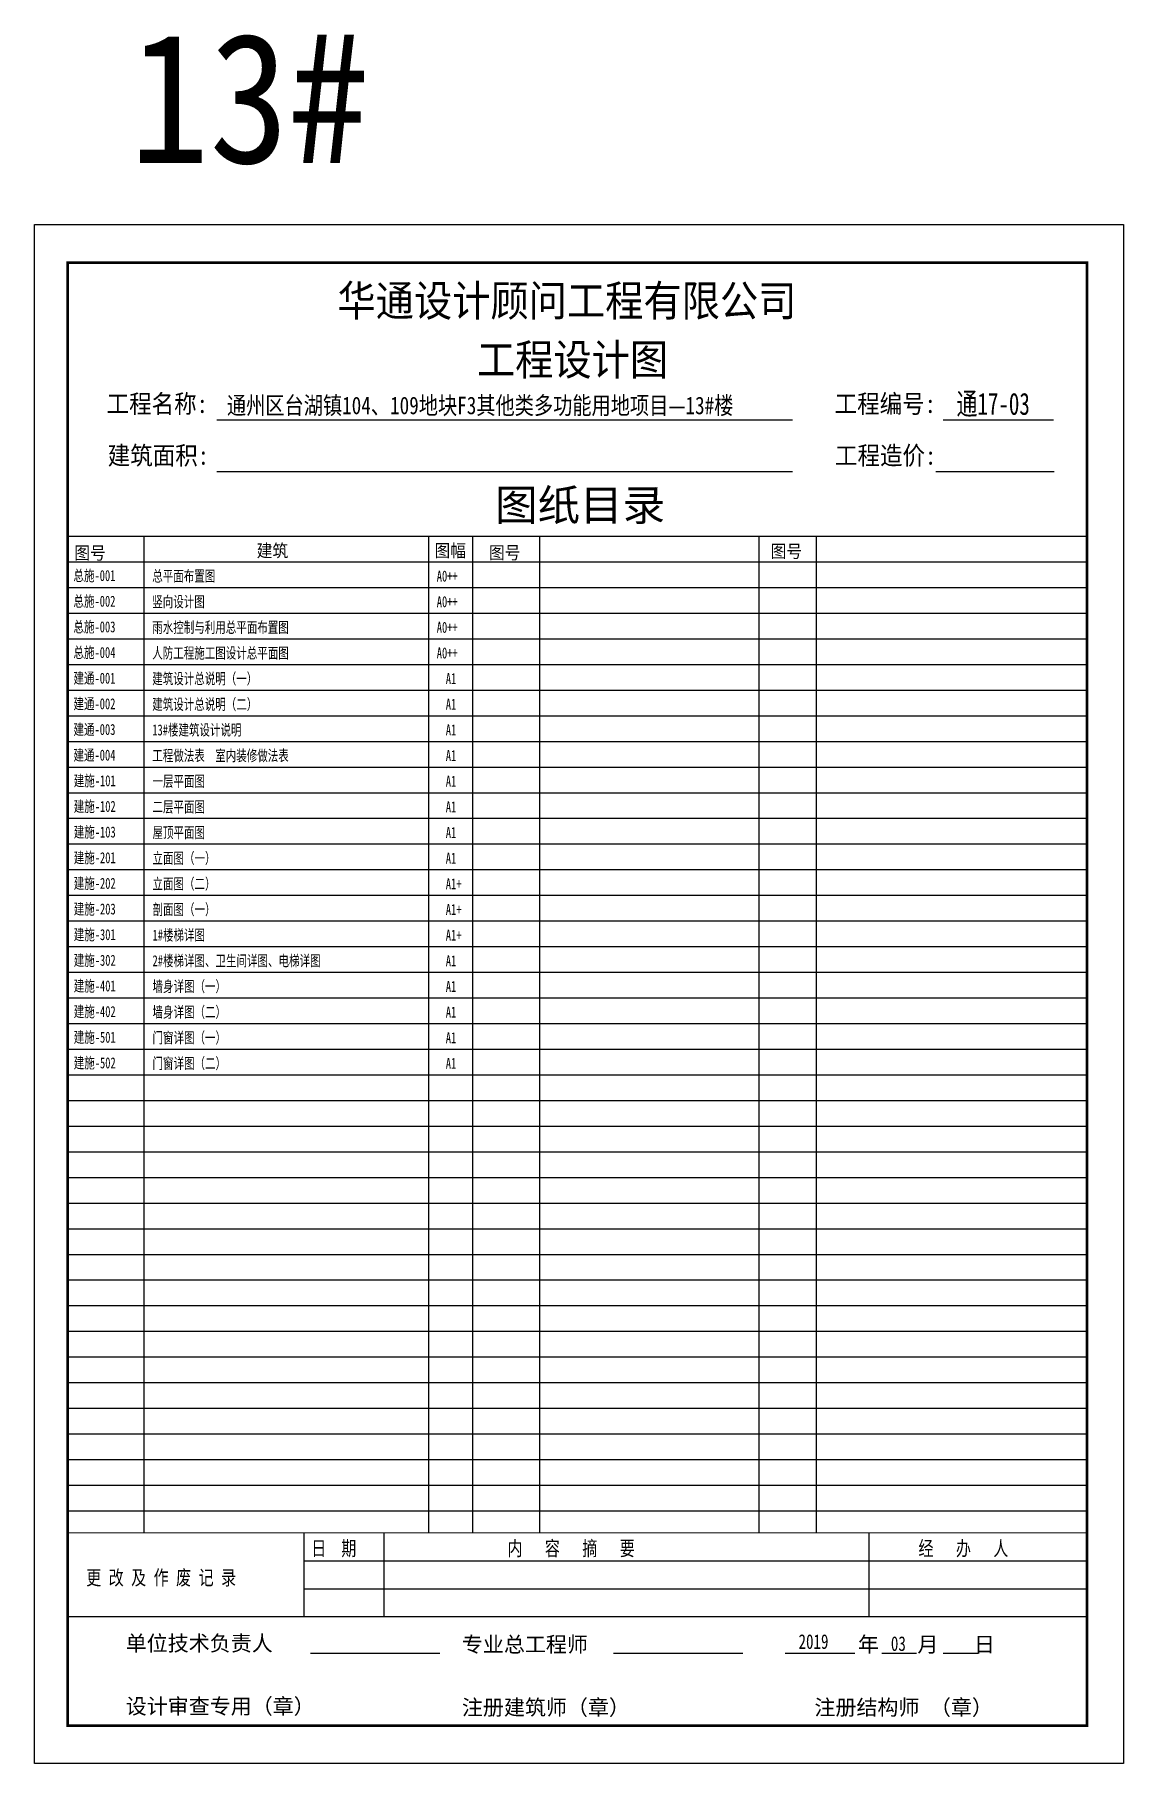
# Model space of a CAD drawing. Extents: x -14488 to 15212, y 38242 to 85428.
import ezdxf
from ezdxf.enums import TextEntityAlignment as Align

# ---------------------------------------------------------------- set-up
doc = ezdxf.new("R2010")
doc.units = 0
doc.header["$LTSCALE"] = 1000
doc.header["$MEASUREMENT"] = 0
doc.layers.add('PUB_TEXT', color=7, linetype='Continuous')
doc.styles.add('-黑体', font='simhei.ttf', dxfattribs={"width": 0.8})
doc.styles.add('_JD', font='STXIHEI_0.TTF', dxfattribs={"width": 0.8})
doc.styles.add('H1', font='STXIHEI_0.TTF')

msp = doc.modelspace()

# ---------------------------------------------------------------- linework, layer by layer
at = {"color": 4}
for p, q in [((-9516, 74914), (6186, 74914)), ((10298, 74914), (13304, 74914)), ((-9516, 73502), (6186, 73502)), ((-9516, 73502), (2519, 73502)), ((10094, 73502), (13325, 73502)), ((10094, 73502), (13304, 73502)), ((-7144, 44537), (-7144, 42247)), ((-4958, 44537), (-4958, 42247)), ((-7144, 43774), (14221, 43774)), ((-7144, 43010), (14221, 43010)), ((-6960, 41252), (-3436, 41252)), ((1307, 41252), (4831, 41252)), ((5982, 41252), (7891, 41252)), ((8620, 41252), (9570, 41252)), ((10297, 41252), (11247, 41252))]:
    msp.add_line(p, q, dxfattribs=at)
for p, q in [((-13594, 71737), (14214, 71737)), ((-11495, 44537), (-11495, 71737)), ((-3745, 71737), (-3745, 44537)), ((-2545, 71737), (-2545, 44537)), ((-708, 44537), (-708, 71737)), ((5264, 71737), (5264, 44537)), ((6840, 44537), (6840, 71737)), ((-13594, 71037), (14214, 71037)), ((-13594, 70337), (-2352, 70337)), ((-2352, 70337), (14214, 70337)), ((-13594, 69637), (-2352, 69637)), ((-2352, 69637), (14214, 69637)), ((-13594, 68937), (-2352, 68937)), ((-2352, 68937), (14214, 68937)), ((-13594, 68237), (-2352, 68237)), ((-2352, 68237), (14214, 68237)), ((-13594, 67537), (-2352, 67537)), ((-2352, 67537), (14214, 67537)), ((-13594, 66837), (14214, 66837)), ((-13587, 66137), (-2352, 66137)), ((-2352, 66137), (14214, 66137)), ((-13594, 65437), (14214, 65437)), ((-13599, 64737), (-2363, 64737)), ((-2352, 64737), (14214, 64737)), ((-13587, 64037), (-2352, 64037)), ((-2352, 64037), (14214, 64037)), ((-13594, 63337), (-2352, 63337)), ((-2352, 63337), (14214, 63337)), ((-13587, 62637), (14214, 62637)), ((-13594, 61937), (14214, 61937)), ((-13594, 61237), (14214, 61237)), ((-13594, 60537), (14214, 60537)), ((-13594, 59837), (14214, 59837)), ((-13594, 59137), (14214, 59137)), ((-13594, 58437), (14214, 58437)), ((-13594, 57737), (14214, 57737)), ((-13587, 57037), (14214, 57037)), ((-13594, 56337), (14214, 56337)), ((-13594, 55637), (14214, 55637)), ((-13594, 54937), (14214, 54937)), ((-13594, 54237), (14214, 54237)), ((-13587, 53537), (14214, 53537)), ((-13594, 52837), (14214, 52837)), ((-13594, 52137), (14214, 52137)), ((-13594, 51437), (14214, 51437)), ((-13594, 50737), (14214, 50737)), ((-13587, 50037), (14214, 50037)), ((-13587, 49337), (14214, 49337)), ((-13587, 48637), (14214, 48637)), ((-13587, 47937), (14214, 47937)), ((-13587, 47237), (14214, 47237)), ((-13587, 46537), (14214, 46537)), ((-13594, 45837), (14214, 45837)), ((-13587, 45137), (14214, 45137)), ((8264, 44537), (8264, 42247))]:
    msp.add_line(p, q)
msp.add_lwpolyline([(15212, 38242), (-14488, 38242), (-14488, 80242), (15212, 80242)], close=True)
at = {"color": 4, "const_width": 71.6}
msp.add_lwpolyline([(-13587, 39276), (-13587, 79199), (14221, 79199), (14221, 39276)], close=True, dxfattribs=at)
at = {"color": 4, "const_width": 33.4}
for points in [[(-13587, 44537), (14221, 44537)], [(-13587, 42247), (14221, 42247)]]:
    msp.add_lwpolyline(points, dxfattribs=at)

# ---------------------------------------------------------------- texts
at = {"style": '-黑体'}
for s, height, width, p in [('13#', 3550, 0.9, (-11896, 81921)), ('华通设计顾问工程有限公司', 850, 0.9, (-6228, 77739)), ('工程设计图', 850, 0.9, (-2423, 76131)), ('工程名称:', 500, 0.9, (-12522, 75101)), ('通州区台湖镇104、109地块F3其他类多功能用地项目—13#楼', 480, 0.8, (-9242, 75066)), ('工程编号:', 500, 0.9, (7336, 75101)), ('建筑面积:', 500, 0.9, (-12493, 73689)), ('工程造价:', 500, 0.9, (7345, 73689))]:
    msp.add_text(s, height=height, dxfattribs=dict(at, width=width)).set_placement(p)
at = {"style": '_JD', "width": 0.7}
msp.add_text('通17-03', height=600, dxfattribs=at).set_placement((11659, 75050), align=Align.CENTER)
at = {"style": 'H1'}
for s, height, p in [('图纸目录', 850, (-1927, 72162)), ('单位技术负责人', 420, (-12002, 41312)), ('专业总工程师', 420, (-2832, 41281)), ('年', 420, (7971, 41281)), ('月', 420, (9592, 41281)), ('日', 420, (11136, 41281)), ('设计审查专用（章）', 420, (-12002, 39593)), ('注册建筑师（章）', 420, (-2832, 39562)), ('注册结构师 （章）', 420, (6784, 39562))]:
    msp.add_text(s, height=height, dxfattribs=at).set_placement(p)
at = {"layer": 'PUB_TEXT'}
for s, height, style, width, p in [('图号', 350, '-黑体', 0.9, (-13405, 71104)), ('建筑', 350, '-黑体', 0.9, (-8429, 71167)), ('图幅', 350, '-黑体', 0.9, (-3578, 71167)), ('图号', 350, '-黑体', 0.9, (-2093, 71112)), ('图号', 350, '-黑体', 0.9, (5591, 71150)), ('总施-001', 300, 'H1', 0.7, (-13427, 70513)), ('总平面布置图', 300, 'H1', 0.7, (-11278, 70500)), ('A0++', 300, 'H1', 0.7, (-3518, 70500)), ('总施-002', 300, 'H1', 0.7, (-13427, 69813)), ('竖向设计图', 300, 'H1', 0.7, (-11278, 69800)), ('A0++', 300, 'H1', 0.7, (-3518, 69800)), ('总施-003', 300, 'H1', 0.7, (-13427, 69113)), ('雨水控制与利用总平面布置图', 300, 'H1', 0.7, (-11278, 69100)), ('A0++', 300, 'H1', 0.7, (-3518, 69100)), ('总施-004', 300, 'H1', 0.7, (-13427, 68413)), ('人防工程施工图设计总平面图', 300, 'H1', 0.7, (-11278, 68400)), ('A0++', 300, 'H1', 0.7, (-3518, 68400)), ('建通-001', 300, 'H1', 0.7, (-13427, 67713)), ('建筑设计总说明（一） ', 300, 'H1', 0.7, (-11278, 67700)), ('A1', 300, 'H1', 0.7, (-3271, 67700)), ('建通-002', 300, 'H1', 0.7, (-13427, 67013)), ('建筑设计总说明（二） ', 300, 'H1', 0.7, (-11278, 67000)), ('A1', 300, 'H1', 0.7, (-3271, 67000)), ('建通-003', 300, 'H1', 0.7, (-13427, 66313)), ('13#楼建筑设计说明', 300, 'H1', 0.7, (-11278, 66300)), ('A1', 300, 'H1', 0.7, (-3271, 66300)), ('建通-004', 300, 'H1', 0.7, (-13427, 65613)), ('工程做法表  室内装修做法表  ', 300, 'H1', 0.7, (-11278, 65600)), ('A1', 300, 'H1', 0.7, (-3271, 65600)), ('建施-101', 300, 'H1', 0.7, (-13420, 64913)), ('一层平面图', 300, 'H1', 0.7, (-11271, 64900)), ('A1', 300, 'H1', 0.7, (-3271, 64900)), ('建施-102', 300, 'H1', 0.7, (-13420, 64213)), ('二层平面图', 300, 'H1', 0.7, (-11271, 64200)), ('A1', 300, 'H1', 0.7, (-3271, 64200)), ('建施-103', 300, 'H1', 0.7, (-13420, 63513)), ('屋顶平面图', 300, 'H1', 0.7, (-11271, 63500)), ('A1', 300, 'H1', 0.7, (-3271, 63500)), ('建施-201', 300, 'H1', 0.7, (-13420, 62813)), ('立面图（一）', 300, 'H1', 0.7, (-11271, 62800)), ('A1', 300, 'H1', 0.7, (-3271, 62800)), ('建施-202', 300, 'H1', 0.7, (-13420, 62113)), ('立面图（二）', 300, 'H1', 0.7, (-11271, 62100)), ('A1+', 300, 'H1', 0.7, (-3271, 62100)), ('建施-203', 300, 'H1', 0.7, (-13420, 61413)), ('剖面图（一）', 300, 'H1', 0.7, (-11271, 61400)), ('A1+', 300, 'H1', 0.7, (-3271, 61400)), ('建施-301', 300, 'H1', 0.7, (-13420, 60713)), ('1#楼梯详图', 300, 'H1', 0.7, (-11271, 60700)), ('A1+', 300, 'H1', 0.7, (-3271, 60700)), ('建施-302', 300, 'H1', 0.7, (-13420, 60013)), ('2#楼梯详图、卫生间详图、电梯详图', 300, 'H1', 0.7, (-11271, 60000)), ('A1', 300, 'H1', 0.7, (-3271, 60000)), ('建施-401', 300, 'H1', 0.7, (-13420, 59313)), ('墙身详图（一）', 300, 'H1', 0.7, (-11271, 59300)), ('A1', 300, 'H1', 0.7, (-3271, 59300)), ('建施-402', 300, 'H1', 0.7, (-13420, 58613)), ('墙身详图（二）', 300, 'H1', 0.7, (-11271, 58600)), ('A1', 300, 'H1', 0.7, (-3271, 58600)), ('建施-501', 300, 'H1', 0.7, (-13420, 57913)), ('门窗详图（一）', 300, 'H1', 0.7, (-11271, 57900)), ('A1', 300, 'H1', 0.7, (-3271, 57900)), ('建施-502', 300, 'H1', 0.7, (-13420, 57213)), ('门窗详图（二）', 300, 'H1', 0.7, (-11271, 57200)), ('A1', 300, 'H1', 0.7, (-3271, 57200)), ('日  期', 400, '-黑体', 0.75, (-6939, 43913)), ('内   容   摘   要', 400, '-黑体', 0.75, (-1590, 43913)), ('经   办   人', 400, '-黑体', 0.75, (9622, 43913)), ('更 改 及 作 废 记 录', 400, '-黑体', 0.75, (-13080, 43114)), ('2019', 400, '-黑体', 0.75, (6351, 41368)), ('03', 400, '-黑体', 0.75, (8870, 41313))]:
    msp.add_text(s, height=height, dxfattribs=dict(at, style=style, width=width)).set_placement(p)

doc.saveas('drawing.dxf')
